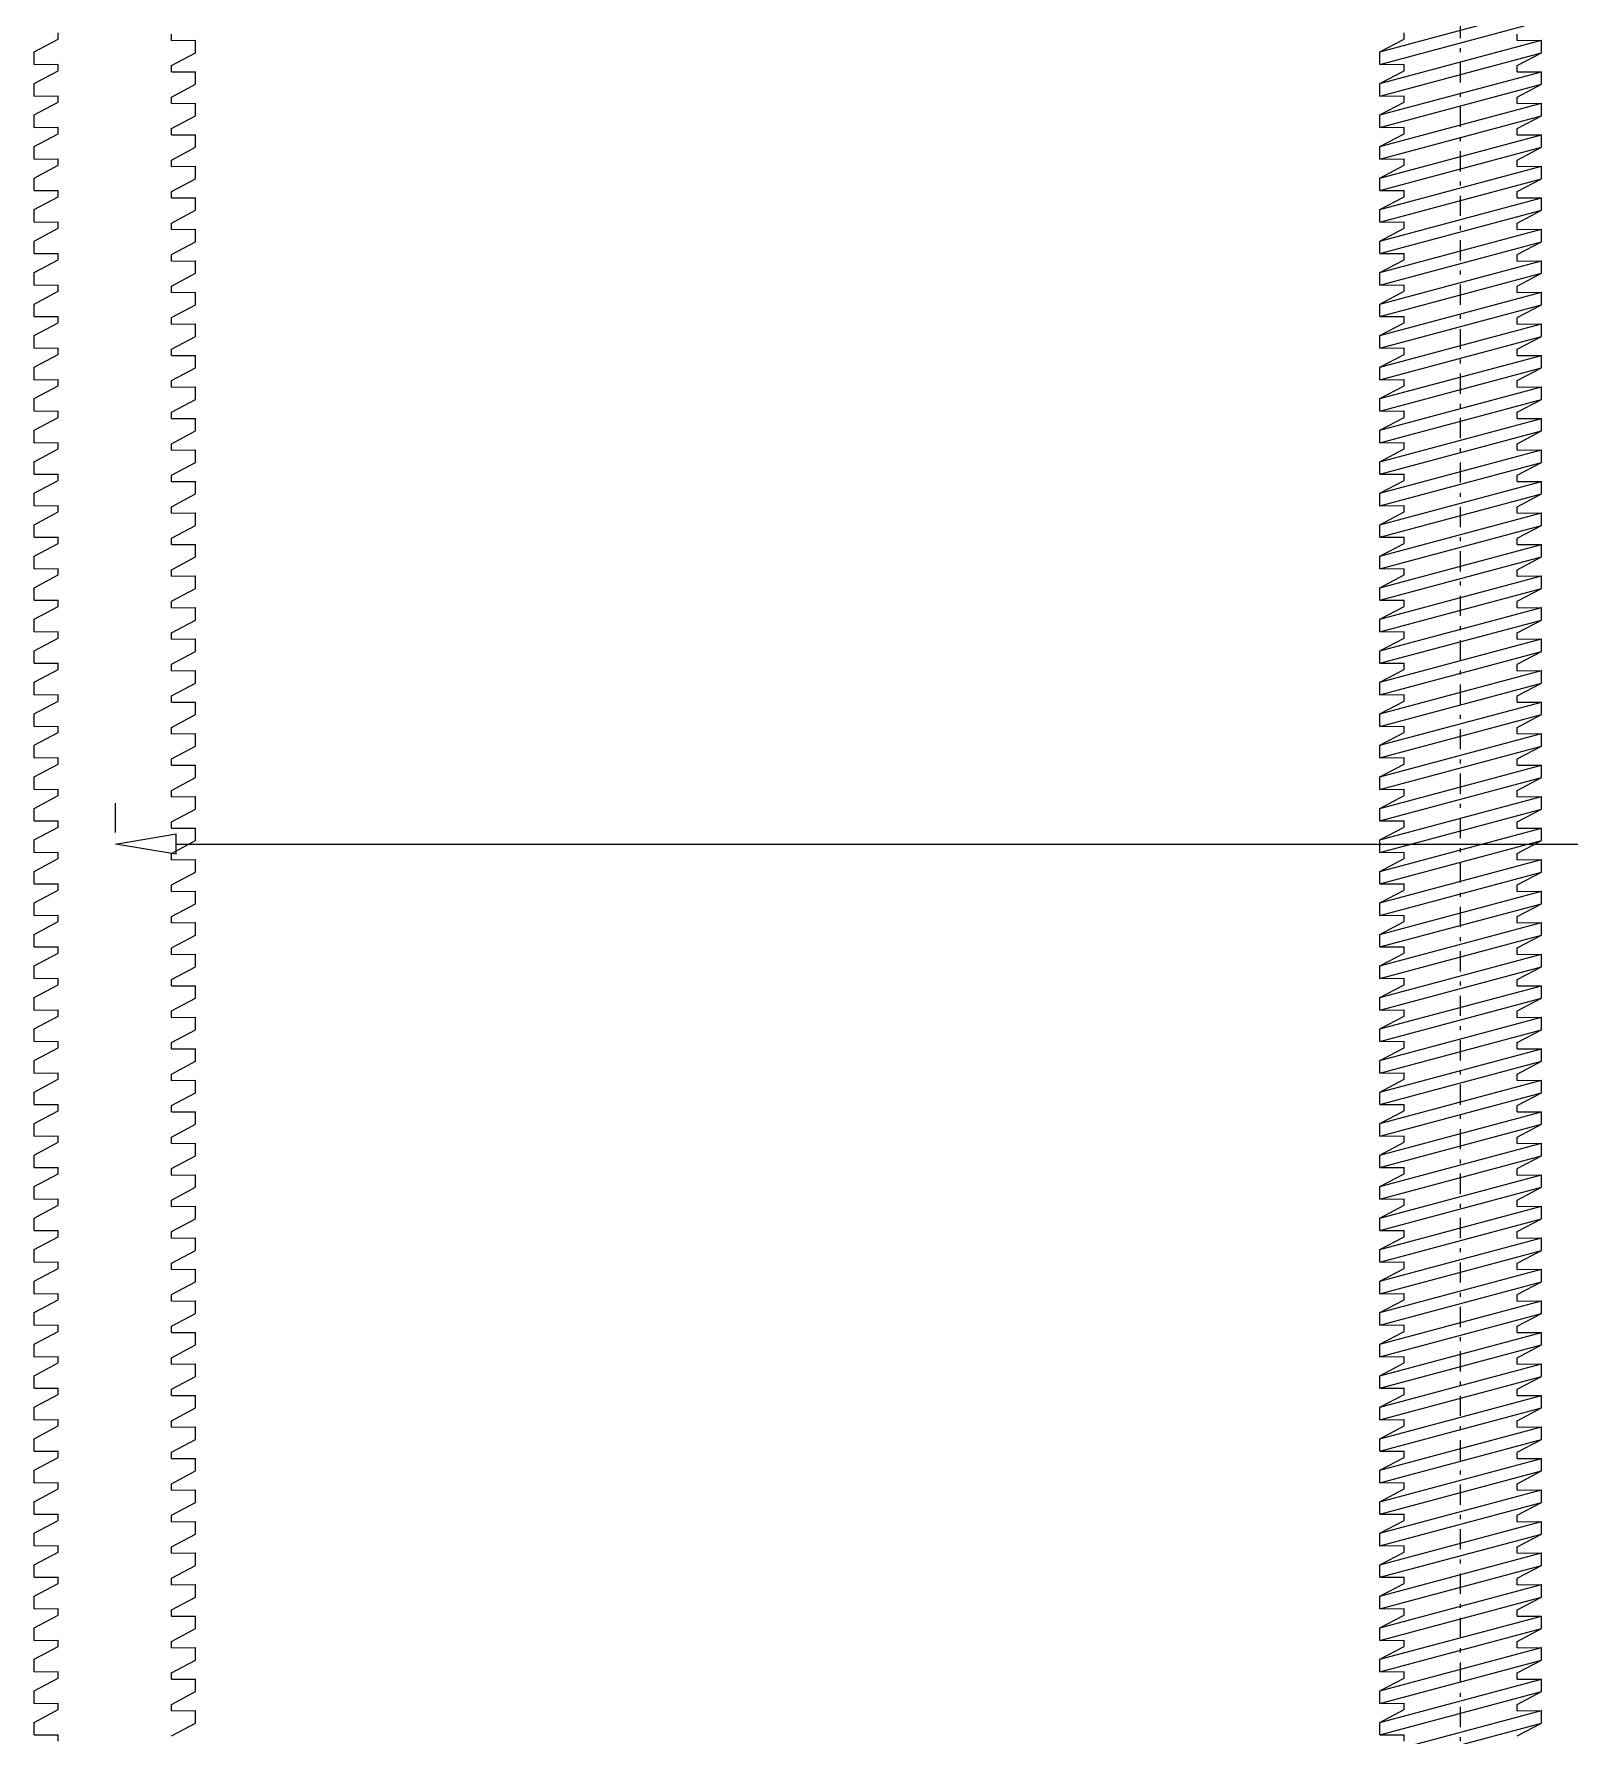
# Model space of a CAD drawing. Header units: metres. Extents: x -50 to 791, y -689 to 584.
# Drawn here: x 325.27 to 363.29, y 456.9 to 499.02 of the extents above; entities that cross this region are included whole.
import ezdxf

# ---------------------------------------------------------------- set-up
doc = ezdxf.new("R2010")
doc.units = ezdxf.units.M
doc.header["$MEASUREMENT"] = 0
doc.linetypes.add('DASHDOT', pattern=[1, 0.5, -0.25, 0, -0.25])

# ---------------------------------------------------------------- blocks, each defined once
blk = doc.blocks.new('_ClosedBlank')
at = {"color": 0, "linetype": 'ByBlock', "lineweight": -2}
for p, q in [((-1, 0.167), (0, 0)), ((-1, 0.167), (-1, -0.167)), ((0, 0), (-1, -0.167))]:
    blk.add_line(p, q, dxfattribs=at)

msp = doc.modelspace()

# ---------------------------------------------------------------- linework, layer by layer
at = {"color": 5, "linetype": 'DASHDOT'}
msp.add_line((360.580925, 226.120706), (360.580925, 574), dxfattribs=at)
at = {"color": 1}
for p, q in [((358.580925, 498.577882), (362.580925, 499.649679)), ((358.580925, 498.2673), (362.580925, 499.339096)), ((325.274012, 498.577882), (325.874012, 498.893943)), ((325.874012, 498.893943), (325.874012, 499.049235)), ((328.674012, 498.864201), (328.674012, 499.019493)), ((328.674012, 498.864201), (329.274012, 498.869679)), ((329.274012, 498.559096), (329.274012, 498.869679)), ((358.580925, 498.577882), (359.180925, 498.893943)), ((358.580925, 497.797882), (362.580925, 498.869679)), ((359.180925, 498.893943), (359.180925, 499.049235)), ((361.980925, 498.864201), (361.980925, 499.019493)), ((361.980925, 498.864201), (362.580925, 498.869679)), ((362.580925, 498.559096), (362.580925, 498.869679)), ((325.274012, 498.2673), (325.274012, 498.577882)), ((328.674012, 498.243035), (329.274012, 498.559096)), ((358.580925, 498.2673), (358.580925, 498.577882)), ((358.580925, 497.4873), (362.580925, 498.559096)), ((361.980925, 498.243035), (362.580925, 498.559096)), ((325.274012, 498.2673), (325.874012, 498.272778)), ((325.274012, 497.797882), (325.874012, 498.113943)), ((325.874012, 498.113943), (325.874012, 498.269235)), ((328.674012, 498.084201), (328.674012, 498.239493)), ((328.674012, 498.084201), (329.274012, 498.089679)), ((329.274012, 497.779096), (329.274012, 498.089679)), ((358.580925, 498.2673), (359.180925, 498.272778)), ((358.580925, 497.797882), (359.180925, 498.113943)), ((358.580925, 497.017882), (362.580925, 498.089679)), ((359.180925, 498.113943), (359.180925, 498.269235)), ((361.980925, 498.084201), (361.980925, 498.239493)), ((361.980925, 498.084201), (362.580925, 498.089679)), ((362.580925, 497.779096), (362.580925, 498.089679)), ((325.274012, 497.4873), (325.274012, 497.797882)), ((325.274012, 497.4873), (325.874012, 497.492778)), ((325.874012, 497.333943), (325.874012, 497.489235)), ((328.674012, 497.463035), (329.274012, 497.779096)), ((328.674012, 497.304201), (328.674012, 497.459493)), ((358.580925, 497.4873), (358.580925, 497.797882)), ((358.580925, 496.7073), (362.580925, 497.779096)), ((358.580925, 497.4873), (359.180925, 497.492778)), ((359.180925, 497.333943), (359.180925, 497.489235)), ((361.980925, 497.463035), (362.580925, 497.779096)), ((361.980925, 497.304201), (361.980925, 497.459493)), ((325.274012, 497.017882), (325.874012, 497.333943)), ((325.274012, 496.7073), (325.274012, 497.017882)), ((328.674012, 497.304201), (329.274012, 497.309679)), ((329.274012, 496.999096), (329.274012, 497.309679)), ((358.580925, 497.017882), (359.180925, 497.333943)), ((358.580925, 496.237882), (362.580925, 497.309679)), ((358.580925, 496.7073), (358.580925, 497.017882)), ((361.980925, 497.304201), (362.580925, 497.309679)), ((362.580925, 496.999096), (362.580925, 497.309679)), ((325.274012, 496.7073), (325.874012, 496.712778)), ((325.874012, 496.553943), (325.874012, 496.709235)), ((328.674012, 496.683035), (329.274012, 496.999096)), ((328.674012, 496.524201), (328.674012, 496.679493)), ((358.580925, 495.9273), (362.580925, 496.999096)), ((358.580925, 496.7073), (359.180925, 496.712778)), ((359.180925, 496.553943), (359.180925, 496.709235)), ((361.980925, 496.683035), (362.580925, 496.999096)), ((361.980925, 496.524201), (361.980925, 496.679493)), ((325.274012, 496.237882), (325.874012, 496.553943)), ((325.274012, 495.9273), (325.274012, 496.237882)), ((328.674012, 496.524201), (329.274012, 496.529679)), ((328.674012, 495.903035), (329.274012, 496.219096)), ((329.274012, 496.219096), (329.274012, 496.529679)), ((358.580925, 496.237882), (359.180925, 496.553943)), ((358.580925, 495.457882), (362.580925, 496.529679)), ((358.580925, 495.9273), (358.580925, 496.237882)), ((358.580925, 495.1473), (362.580925, 496.219096)), ((361.980925, 496.524201), (362.580925, 496.529679)), ((361.980925, 495.903035), (362.580925, 496.219096)), ((362.580925, 496.219096), (362.580925, 496.529679)), ((325.274012, 495.9273), (325.874012, 495.932778)), ((325.274012, 495.457882), (325.874012, 495.773943)), ((325.874012, 495.773943), (325.874012, 495.929235)), ((328.674012, 495.744201), (328.674012, 495.899493)), ((358.580925, 495.9273), (359.180925, 495.932778)), ((358.580925, 495.457882), (359.180925, 495.773943)), ((359.180925, 495.773943), (359.180925, 495.929235)), ((361.980925, 495.744201), (361.980925, 495.899493)), ((325.274012, 495.1473), (325.274012, 495.457882)), ((328.674012, 495.744201), (329.274012, 495.749679)), ((328.674012, 495.123035), (329.274012, 495.439096)), ((329.274012, 495.439096), (329.274012, 495.749679)), ((358.580925, 494.677882), (362.580925, 495.749679)), ((358.580925, 495.1473), (358.580925, 495.457882)), ((358.580925, 494.3673), (362.580925, 495.439096)), ((361.980925, 495.744201), (362.580925, 495.749679)), ((361.980925, 495.123035), (362.580925, 495.439096)), ((362.580925, 495.439096), (362.580925, 495.749679)), ((325.274012, 495.1473), (325.874012, 495.152778)), ((325.274012, 494.677882), (325.874012, 494.993943)), ((325.874012, 494.993943), (325.874012, 495.149235)), ((328.674012, 494.964201), (328.674012, 495.119493)), ((328.674012, 494.964201), (329.274012, 494.969679)), ((329.274012, 494.659096), (329.274012, 494.969679)), ((358.580925, 495.1473), (359.180925, 495.152778)), ((358.580925, 494.677882), (359.180925, 494.993943)), ((358.580925, 493.897882), (362.580925, 494.969679)), ((359.180925, 494.993943), (359.180925, 495.149235)), ((361.980925, 494.964201), (361.980925, 495.119493)), ((361.980925, 494.964201), (362.580925, 494.969679)), ((362.580925, 494.659096), (362.580925, 494.969679)), ((325.274012, 494.3673), (325.274012, 494.677882)), ((328.674012, 494.343035), (329.274012, 494.659096)), ((358.580925, 494.3673), (358.580925, 494.677882)), ((358.580925, 493.5873), (362.580925, 494.659096)), ((361.980925, 494.343035), (362.580925, 494.659096)), ((325.274012, 494.3673), (325.874012, 494.372778)), ((325.274012, 493.897882), (325.874012, 494.213943)), ((325.874012, 494.213943), (325.874012, 494.369235)), ((328.674012, 494.184201), (328.674012, 494.339493)), ((328.674012, 494.184201), (329.274012, 494.189679)), ((329.274012, 493.879096), (329.274012, 494.189679)), ((358.580925, 494.3673), (359.180925, 494.372778)), ((358.580925, 493.897882), (359.180925, 494.213943)), ((358.580925, 493.117882), (362.580925, 494.189679)), ((359.180925, 494.213943), (359.180925, 494.369235)), ((361.980925, 494.184201), (361.980925, 494.339493)), ((361.980925, 494.184201), (362.580925, 494.189679)), ((362.580925, 493.879096), (362.580925, 494.189679)), ((325.274012, 493.5873), (325.274012, 493.897882)), ((328.674012, 493.563035), (329.274012, 493.879096)), ((358.580925, 493.5873), (358.580925, 493.897882)), ((358.580925, 492.8073), (362.580925, 493.879096)), ((361.980925, 493.563035), (362.580925, 493.879096)), ((325.274012, 493.5873), (325.874012, 493.592778)), ((325.274012, 493.117882), (325.874012, 493.433943)), ((325.874012, 493.433943), (325.874012, 493.589235)), ((328.674012, 493.404201), (328.674012, 493.559493)), ((328.674012, 493.404201), (329.274012, 493.409679)), ((329.274012, 493.099096), (329.274012, 493.409679)), ((358.580925, 493.5873), (359.180925, 493.592778)), ((358.580925, 493.117882), (359.180925, 493.433943)), ((358.580925, 492.337882), (362.580925, 493.409679)), ((359.180925, 493.433943), (359.180925, 493.589235)), ((361.980925, 493.404201), (361.980925, 493.559493)), ((361.980925, 493.404201), (362.580925, 493.409679)), ((362.580925, 493.099096), (362.580925, 493.409679)), ((325.274012, 492.8073), (325.274012, 493.117882)), ((325.274012, 492.8073), (325.874012, 492.812778)), ((325.874012, 492.653943), (325.874012, 492.809235)), ((328.674012, 492.783035), (329.274012, 493.099096)), ((358.580925, 492.8073), (358.580925, 493.117882)), ((358.580925, 492.0273), (362.580925, 493.099096)), ((358.580925, 492.8073), (359.180925, 492.812778)), ((359.180925, 492.653943), (359.180925, 492.809235)), ((361.980925, 492.783035), (362.580925, 493.099096)), ((325.274012, 492.337882), (325.874012, 492.653943)), ((328.674012, 492.624201), (328.674012, 492.779493)), ((328.674012, 492.624201), (329.274012, 492.629679)), ((329.274012, 492.319096), (329.274012, 492.629679)), ((358.580925, 492.337882), (359.180925, 492.653943)), ((358.580925, 491.557882), (362.580925, 492.629679)), ((361.980925, 492.624201), (361.980925, 492.779493)), ((361.980925, 492.624201), (362.580925, 492.629679)), ((362.580925, 492.319096), (362.580925, 492.629679)), ((325.274012, 492.0273), (325.274012, 492.337882)), ((325.274012, 492.0273), (325.874012, 492.032778)), ((325.874012, 491.873943), (325.874012, 492.029235)), ((328.674012, 492.003035), (329.274012, 492.319096)), ((328.674012, 491.844201), (328.674012, 491.999493)), ((358.580925, 492.0273), (358.580925, 492.337882)), ((358.580925, 491.2473), (362.580925, 492.319096)), ((358.580925, 492.0273), (359.180925, 492.032778)), ((359.180925, 491.873943), (359.180925, 492.029235)), ((361.980925, 492.003035), (362.580925, 492.319096)), ((361.980925, 491.844201), (361.980925, 491.999493)), ((325.274012, 491.557882), (325.874012, 491.873943)), ((325.274012, 491.2473), (325.274012, 491.557882)), ((328.674012, 491.844201), (329.274012, 491.849679)), ((329.274012, 491.539096), (329.274012, 491.849679)), ((358.580925, 491.557882), (359.180925, 491.873943)), ((358.580925, 490.777882), (362.580925, 491.849679)), ((358.580925, 491.2473), (358.580925, 491.557882)), ((361.980925, 491.844201), (362.580925, 491.849679)), ((362.580925, 491.539096), (362.580925, 491.849679)), ((325.274012, 491.2473), (325.874012, 491.252778)), ((325.874012, 491.093943), (325.874012, 491.249235)), ((328.674012, 491.223035), (329.274012, 491.539096)), ((328.674012, 491.064201), (328.674012, 491.219493)), ((358.580925, 490.4673), (362.580925, 491.539096)), ((358.580925, 491.2473), (359.180925, 491.252778)), ((359.180925, 491.093943), (359.180925, 491.249235)), ((361.980925, 491.223035), (362.580925, 491.539096)), ((361.980925, 491.064201), (361.980925, 491.219493)), ((325.274012, 490.777882), (325.874012, 491.093943)), ((325.274012, 490.4673), (325.274012, 490.777882)), ((328.674012, 491.064201), (329.274012, 491.069679)), ((328.674012, 490.443035), (329.274012, 490.759096)), ((329.274012, 490.759096), (329.274012, 491.069679)), ((358.580925, 490.777882), (359.180925, 491.093943)), ((358.580925, 489.997882), (362.580925, 491.069679)), ((358.580925, 490.4673), (358.580925, 490.777882)), ((358.580925, 489.6873), (362.580925, 490.759096)), ((361.980925, 491.064201), (362.580925, 491.069679)), ((361.980925, 490.443035), (362.580925, 490.759096)), ((362.580925, 490.759096), (362.580925, 491.069679)), ((325.274012, 490.4673), (325.874012, 490.472778)), ((325.274012, 489.997882), (325.874012, 490.313943)), ((325.874012, 490.313943), (325.874012, 490.469235)), ((328.674012, 490.284201), (328.674012, 490.439493)), ((328.674012, 490.284201), (329.274012, 490.289679)), ((329.274012, 489.979096), (329.274012, 490.289679)), ((358.580925, 490.4673), (359.180925, 490.472778)), ((358.580925, 489.997882), (359.180925, 490.313943)), ((358.580925, 489.217882), (362.580925, 490.289679)), ((359.180925, 490.313943), (359.180925, 490.469235)), ((361.980925, 490.284201), (361.980925, 490.439493)), ((361.980925, 490.284201), (362.580925, 490.289679)), ((362.580925, 489.979096), (362.580925, 490.289679)), ((325.274012, 489.6873), (325.274012, 489.997882)), ((328.674012, 489.663035), (329.274012, 489.979096)), ((358.580925, 489.6873), (358.580925, 489.997882)), ((358.580925, 488.9073), (362.580925, 489.979096)), ((361.980925, 489.663035), (362.580925, 489.979096)), ((325.274012, 489.6873), (325.874012, 489.692778)), ((325.274012, 489.217882), (325.874012, 489.533943)), ((325.874012, 489.533943), (325.874012, 489.689235)), ((328.674012, 489.504201), (328.674012, 489.659493)), ((328.674012, 489.504201), (329.274012, 489.509679)), ((329.274012, 489.199096), (329.274012, 489.509679)), ((358.580925, 489.6873), (359.180925, 489.692778)), ((358.580925, 489.217882), (359.180925, 489.533943)), ((358.580925, 488.437882), (362.580925, 489.509679)), ((359.180925, 489.533943), (359.180925, 489.689235)), ((361.980925, 489.504201), (361.980925, 489.659493)), ((361.980925, 489.504201), (362.580925, 489.509679)), ((362.580925, 489.199096), (362.580925, 489.509679)), ((325.274012, 488.9073), (325.274012, 489.217882)), ((328.674012, 488.883035), (329.274012, 489.199096)), ((358.580925, 488.9073), (358.580925, 489.217882)), ((358.580925, 488.1273), (362.580925, 489.199096)), ((361.980925, 488.883035), (362.580925, 489.199096)), ((325.274012, 488.9073), (325.874012, 488.912778)), ((325.274012, 488.437882), (325.874012, 488.753943)), ((325.874012, 488.753943), (325.874012, 488.909235)), ((328.674012, 488.724201), (328.674012, 488.879493)), ((328.674012, 488.724201), (329.274012, 488.729679)), ((329.274012, 488.419096), (329.274012, 488.729679)), ((358.580925, 488.9073), (359.180925, 488.912778)), ((358.580925, 488.437882), (359.180925, 488.753943)), ((358.580925, 487.657882), (362.580925, 488.729679)), ((359.180925, 488.753943), (359.180925, 488.909235)), ((361.980925, 488.724201), (361.980925, 488.879493)), ((361.980925, 488.724201), (362.580925, 488.729679)), ((362.580925, 488.419096), (362.580925, 488.729679)), ((325.274012, 488.1273), (325.274012, 488.437882)), ((328.674012, 488.103035), (329.274012, 488.419096)), ((358.580925, 488.1273), (358.580925, 488.437882)), ((358.580925, 487.3473), (362.580925, 488.419096)), ((361.980925, 488.103035), (362.580925, 488.419096)), ((325.274012, 488.1273), (325.874012, 488.132778)), ((325.274012, 487.657882), (325.874012, 487.973943)), ((325.874012, 487.973943), (325.874012, 488.129235)), ((328.674012, 487.944201), (328.674012, 488.099493)), ((328.674012, 487.944201), (329.274012, 487.949679)), ((329.274012, 487.639096), (329.274012, 487.949679)), ((358.580925, 488.1273), (359.180925, 488.132778)), ((358.580925, 487.657882), (359.180925, 487.973943)), ((358.580925, 486.877882), (362.580925, 487.949679)), ((359.180925, 487.973943), (359.180925, 488.129235)), ((361.980925, 487.944201), (361.980925, 488.099493)), ((361.980925, 487.944201), (362.580925, 487.949679)), ((362.580925, 487.639096), (362.580925, 487.949679)), ((325.274012, 487.3473), (325.274012, 487.657882)), ((325.274012, 487.3473), (325.874012, 487.352778)), ((325.874012, 487.193943), (325.874012, 487.349235)), ((328.674012, 487.323035), (329.274012, 487.639096)), ((358.580925, 487.3473), (358.580925, 487.657882)), ((358.580925, 486.5673), (362.580925, 487.639096)), ((358.580925, 487.3473), (359.180925, 487.352778)), ((359.180925, 487.193943), (359.180925, 487.349235)), ((361.980925, 487.323035), (362.580925, 487.639096)), ((325.274012, 486.877882), (325.874012, 487.193943)), ((328.674012, 487.164201), (328.674012, 487.319493)), ((328.674012, 487.164201), (329.274012, 487.169679)), ((329.274012, 486.859096), (329.274012, 487.169679)), ((358.580925, 486.877882), (359.180925, 487.193943)), ((358.580925, 486.097882), (362.580925, 487.169679)), ((361.980925, 487.164201), (361.980925, 487.319493)), ((361.980925, 487.164201), (362.580925, 487.169679)), ((362.580925, 486.859096), (362.580925, 487.169679)), ((325.274012, 486.5673), (325.274012, 486.877882)), ((325.274012, 486.5673), (325.874012, 486.572778)), ((325.874012, 486.413943), (325.874012, 486.569235)), ((328.674012, 486.543035), (329.274012, 486.859096)), ((328.674012, 486.384201), (328.674012, 486.539493)), ((358.580925, 486.5673), (358.580925, 486.877882)), ((358.580925, 485.7873), (362.580925, 486.859096)), ((358.580925, 486.5673), (359.180925, 486.572778)), ((359.180925, 486.413943), (359.180925, 486.569235)), ((361.980925, 486.543035), (362.580925, 486.859096)), ((361.980925, 486.384201), (361.980925, 486.539493)), ((325.274012, 486.097882), (325.874012, 486.413943)), ((325.274012, 485.7873), (325.274012, 486.097882)), ((328.674012, 486.384201), (329.274012, 486.389679)), ((328.674012, 485.763035), (329.274012, 486.079096)), ((329.274012, 486.079096), (329.274012, 486.389679)), ((358.580925, 486.097882), (359.180925, 486.413943)), ((358.580925, 485.317882), (362.580925, 486.389679)), ((358.580925, 485.7873), (358.580925, 486.097882)), ((358.580925, 485.0073), (362.580925, 486.079096)), ((361.980925, 486.384201), (362.580925, 486.389679)), ((361.980925, 485.763035), (362.580925, 486.079096)), ((362.580925, 486.079096), (362.580925, 486.389679)), ((325.274012, 485.7873), (325.874012, 485.792778)), ((325.874012, 485.633943), (325.874012, 485.789235)), ((328.674012, 485.604201), (328.674012, 485.759493)), ((358.580925, 485.7873), (359.180925, 485.792778)), ((359.180925, 485.633943), (359.180925, 485.789235)), ((361.980925, 485.604201), (361.980925, 485.759493)), ((325.274012, 485.317882), (325.874012, 485.633943)), ((325.274012, 485.0073), (325.274012, 485.317882)), ((328.674012, 485.604201), (329.274012, 485.609679)), ((328.674012, 484.983035), (329.274012, 485.299096)), ((329.274012, 485.299096), (329.274012, 485.609679)), ((358.580925, 485.317882), (359.180925, 485.633943)), ((358.580925, 484.537882), (362.580925, 485.609679)), ((358.580925, 485.0073), (358.580925, 485.317882)), ((358.580925, 484.2273), (362.580925, 485.299096)), ((361.980925, 485.604201), (362.580925, 485.609679)), ((361.980925, 484.983035), (362.580925, 485.299096)), ((362.580925, 485.299096), (362.580925, 485.609679)), ((325.274012, 485.0073), (325.874012, 485.012778)), ((325.274012, 484.537882), (325.874012, 484.853943)), ((325.874012, 484.853943), (325.874012, 485.009235)), ((328.674012, 484.824201), (328.674012, 484.979493)), ((328.674012, 484.824201), (329.274012, 484.829679)), ((329.274012, 484.519096), (329.274012, 484.829679)), ((358.580925, 485.0073), (359.180925, 485.012778)), ((358.580925, 484.537882), (359.180925, 484.853943)), ((358.580925, 483.757882), (362.580925, 484.829679)), ((359.180925, 484.853943), (359.180925, 485.009235)), ((361.980925, 484.824201), (361.980925, 484.979493)), ((361.980925, 484.824201), (362.580925, 484.829679)), ((362.580925, 484.519096), (362.580925, 484.829679)), ((325.274012, 484.2273), (325.274012, 484.537882)), ((328.674012, 484.203035), (329.274012, 484.519096)), ((358.580925, 484.2273), (358.580925, 484.537882)), ((358.580925, 483.4473), (362.580925, 484.519096)), ((361.980925, 484.203035), (362.580925, 484.519096)), ((325.274012, 484.2273), (325.874012, 484.232778)), ((325.274012, 483.757882), (325.874012, 484.073943)), ((325.874012, 484.073943), (325.874012, 484.229235)), ((328.674012, 484.044201), (328.674012, 484.199493)), ((328.674012, 484.044201), (329.274012, 484.049679)), ((329.274012, 483.739096), (329.274012, 484.049679)), ((358.580925, 484.2273), (359.180925, 484.232778)), ((358.580925, 483.757882), (359.180925, 484.073943)), ((358.580925, 482.977882), (362.580925, 484.049679)), ((359.180925, 484.073943), (359.180925, 484.229235)), ((361.980925, 484.044201), (361.980925, 484.199493)), ((361.980925, 484.044201), (362.580925, 484.049679)), ((362.580925, 483.739096), (362.580925, 484.049679)), ((325.274012, 483.4473), (325.274012, 483.757882)), ((328.674012, 483.423035), (329.274012, 483.739096)), ((358.580925, 483.4473), (358.580925, 483.757882)), ((358.580925, 482.6673), (362.580925, 483.739096)), ((361.980925, 483.423035), (362.580925, 483.739096)), ((325.274012, 483.4473), (325.874012, 483.452778)), ((325.274012, 482.977882), (325.874012, 483.293943)), ((325.874012, 483.293943), (325.874012, 483.449235)), ((328.674012, 483.264201), (328.674012, 483.419493)), ((328.674012, 483.264201), (329.274012, 483.269679)), ((329.274012, 482.959096), (329.274012, 483.269679)), ((358.580925, 483.4473), (359.180925, 483.452778)), ((358.580925, 482.977882), (359.180925, 483.293943)), ((358.580925, 482.197882), (362.580925, 483.269679)), ((359.180925, 483.293943), (359.180925, 483.449235)), ((361.980925, 483.264201), (361.980925, 483.419493)), ((361.980925, 483.264201), (362.580925, 483.269679)), ((362.580925, 482.959096), (362.580925, 483.269679)), ((325.274012, 482.6673), (325.274012, 482.977882)), ((328.674012, 482.643035), (329.274012, 482.959096)), ((358.580925, 482.6673), (358.580925, 482.977882)), ((358.580925, 481.8873), (362.580925, 482.959096)), ((361.980925, 482.643035), (362.580925, 482.959096)), ((325.274012, 482.6673), (325.874012, 482.672778)), ((325.274012, 482.197882), (325.874012, 482.513943)), ((325.874012, 482.513943), (325.874012, 482.669235)), ((328.674012, 482.484201), (328.674012, 482.639493)), ((328.674012, 482.484201), (329.274012, 482.489679)), ((329.274012, 482.179096), (329.274012, 482.489679)), ((358.580925, 482.6673), (359.180925, 482.672778)), ((358.580925, 482.197882), (359.180925, 482.513943)), ((358.580925, 481.417882), (362.580925, 482.489679)), ((359.180925, 482.513943), (359.180925, 482.669235)), ((361.980925, 482.484201), (361.980925, 482.639493)), ((361.980925, 482.484201), (362.580925, 482.489679)), ((362.580925, 482.179096), (362.580925, 482.489679)), ((325.274012, 481.8873), (325.274012, 482.197882)), ((325.274012, 481.8873), (325.874012, 481.892778)), ((325.874012, 481.733943), (325.874012, 481.889235)), ((328.674012, 481.863035), (329.274012, 482.179096)), ((328.674012, 481.704201), (328.674012, 481.859493)), ((358.580925, 481.8873), (358.580925, 482.197882)), ((358.580925, 481.1073), (362.580925, 482.179096)), ((358.580925, 481.8873), (359.180925, 481.892778)), ((359.180925, 481.733943), (359.180925, 481.889235)), ((361.980925, 481.863035), (362.580925, 482.179096)), ((361.980925, 481.704201), (361.980925, 481.859493)), ((325.274012, 481.417882), (325.874012, 481.733943)), ((328.674012, 481.704201), (329.274012, 481.709679)), ((329.274012, 481.399096), (329.274012, 481.709679)), ((358.580925, 481.417882), (359.180925, 481.733943)), ((358.580925, 480.637882), (362.580925, 481.709679)), ((361.980925, 481.704201), (362.580925, 481.709679)), ((362.580925, 481.399096), (362.580925, 481.709679)), ((325.274012, 481.1073), (325.274012, 481.417882)), ((325.274012, 481.1073), (325.874012, 481.112778)), ((325.874012, 480.953943), (325.874012, 481.109235)), ((328.674012, 481.083035), (329.274012, 481.399096)), ((328.674012, 480.924201), (328.674012, 481.079493)), ((358.580925, 481.1073), (358.580925, 481.417882)), ((358.580925, 480.3273), (362.580925, 481.399096)), ((358.580925, 481.1073), (359.180925, 481.112778)), ((359.180925, 480.953943), (359.180925, 481.109235)), ((361.980925, 481.083035), (362.580925, 481.399096)), ((361.980925, 480.924201), (361.980925, 481.079493)), ((325.274012, 480.637882), (325.874012, 480.953943)), ((325.274012, 480.3273), (325.274012, 480.637882)), ((328.674012, 480.924201), (329.274012, 480.929679)), ((328.674012, 480.303035), (329.274012, 480.619096)), ((329.274012, 480.619096), (329.274012, 480.929679)), ((358.580925, 480.637882), (359.180925, 480.953943)), ((358.580925, 479.857882), (362.580925, 480.929679)), ((358.580925, 480.3273), (358.580925, 480.637882)), ((358.580925, 479.5473), (362.580925, 480.619096)), ((361.980925, 480.924201), (362.580925, 480.929679)), ((361.980925, 480.303035), (362.580925, 480.619096)), ((362.580925, 480.619096), (362.580925, 480.929679)), ((325.274012, 480.3273), (325.874012, 480.332778)), ((325.274012, 479.857882), (325.874012, 480.173943)), ((325.874012, 480.173943), (325.874012, 480.329235)), ((328.674012, 480.144201), (328.674012, 480.299493)), ((358.580925, 480.3273), (359.180925, 480.332778)), ((358.580925, 479.857882), (359.180925, 480.173943)), ((359.180925, 480.173943), (359.180925, 480.329235)), ((361.980925, 480.144201), (361.980925, 480.299493)), ((325.274012, 479.5473), (325.274012, 479.857882)), ((328.674012, 480.144201), (329.274012, 480.149679)), ((328.674012, 479.523035), (329.274012, 479.839096)), ((329.274012, 479.839096), (329.274012, 480.149679)), ((358.580925, 479.077882), (362.580925, 480.149679)), ((358.580925, 479.5473), (358.580925, 479.857882)), ((358.580925, 478.7673), (362.580925, 479.839096)), ((361.980925, 480.144201), (362.580925, 480.149679)), ((361.980925, 479.523035), (362.580925, 479.839096)), ((362.580925, 479.839096), (362.580925, 480.149679)), ((325.274012, 479.5473), (325.874012, 479.552778)), ((325.274012, 479.077882), (325.874012, 479.393943)), ((325.874012, 479.393943), (325.874012, 479.549235)), ((328.674012, 479.364201), (328.674012, 479.519493)), ((328.674012, 479.364201), (329.274012, 479.369679)), ((329.274012, 479.059096), (329.274012, 479.369679)), ((358.580925, 479.5473), (359.180925, 479.552778)), ((358.580925, 479.077882), (359.180925, 479.393943)), ((358.580925, 478.297882), (362.580925, 479.369679)), ((359.180925, 479.393943), (359.180925, 479.549235)), ((361.980925, 479.364201), (361.980925, 479.519493)), ((361.980925, 479.364201), (362.580925, 479.369679)), ((362.580925, 479.059096), (362.580925, 479.369679)), ((325.274012, 478.7673), (325.274012, 479.077882)), ((328.674012, 478.743035), (329.274012, 479.059096)), ((358.580925, 478.7673), (358.580925, 479.077882)), ((358.580925, 477.9873), (362.580925, 479.059096)), ((361.980925, 478.743035), (362.580925, 479.059096)), ((325.274012, 478.7673), (325.874012, 478.772778)), ((325.274012, 478.297882), (325.874012, 478.613943)), ((325.874012, 478.613943), (325.874012, 478.769235)), ((328.674012, 478.584201), (328.674012, 478.739493)), ((328.674012, 478.584201), (329.274012, 478.589679)), ((329.274012, 478.279096), (329.274012, 478.589679)), ((358.580925, 478.7673), (359.180925, 478.772778)), ((358.580925, 478.297882), (359.180925, 478.613943)), ((358.580925, 477.517882), (362.580925, 478.589679)), ((359.180925, 478.613943), (359.180925, 478.769235)), ((361.980925, 478.584201), (361.980925, 478.739493)), ((361.980925, 478.584201), (362.580925, 478.589679)), ((362.580925, 478.279096), (362.580925, 478.589679)), ((325.274012, 477.9873), (325.274012, 478.297882)), ((328.674012, 477.963035), (329.274012, 478.279096)), ((358.580925, 477.9873), (358.580925, 478.297882)), ((358.580925, 477.2073), (362.580925, 478.279096)), ((361.980925, 477.963035), (362.580925, 478.279096)), ((325.274012, 477.9873), (325.874012, 477.992778)), ((325.274012, 477.517882), (325.874012, 477.833943)), ((325.874012, 477.833943), (325.874012, 477.989235)), ((328.674012, 477.804201), (328.674012, 477.959493)), ((328.674012, 477.804201), (329.274012, 477.809679)), ((329.274012, 477.499096), (329.274012, 477.809679)), ((358.580925, 477.9873), (359.180925, 477.992778)), ((358.580925, 477.517882), (359.180925, 477.833943)), ((358.580925, 476.737882), (362.580925, 477.809679)), ((359.180925, 477.833943), (359.180925, 477.989235)), ((361.980925, 477.804201), (361.980925, 477.959493)), ((361.980925, 477.804201), (362.580925, 477.809679)), ((362.580925, 477.499096), (362.580925, 477.809679)), ((325.274012, 477.2073), (325.274012, 477.517882)), ((328.674012, 477.183035), (329.274012, 477.499096)), ((358.580925, 477.2073), (358.580925, 477.517882)), ((358.580925, 476.4273), (362.580925, 477.499096)), ((361.980925, 477.183035), (362.580925, 477.499096)), ((325.274012, 477.2073), (325.874012, 477.212778)), ((325.274012, 476.737882), (325.874012, 477.053943)), ((325.874012, 477.053943), (325.874012, 477.209235)), ((328.674012, 477.024201), (328.674012, 477.179493)), ((328.674012, 477.024201), (329.274012, 477.029679)), ((329.274012, 476.719096), (329.274012, 477.029679)), ((358.580925, 477.2073), (359.180925, 477.212778)), ((358.580925, 476.737882), (359.180925, 477.053943)), ((358.580925, 475.957882), (362.580925, 477.029679)), ((359.180925, 477.053943), (359.180925, 477.209235)), ((361.980925, 477.024201), (361.980925, 477.179493)), ((361.980925, 477.024201), (362.580925, 477.029679)), ((362.580925, 476.719096), (362.580925, 477.029679)), ((325.274012, 476.4273), (325.274012, 476.737882)), ((325.274012, 476.4273), (325.874012, 476.432778)), ((325.874012, 476.273943), (325.874012, 476.429235)), ((328.674012, 476.403035), (329.274012, 476.719096)), ((328.674012, 476.244201), (328.674012, 476.399493)), ((358.580925, 476.4273), (358.580925, 476.737882)), ((358.580925, 475.6473), (362.580925, 476.719096)), ((358.580925, 476.4273), (359.180925, 476.432778)), ((359.180925, 476.273943), (359.180925, 476.429235)), ((361.980925, 476.403035), (362.580925, 476.719096)), ((361.980925, 476.244201), (361.980925, 476.399493)), ((325.274012, 475.957882), (325.874012, 476.273943)), ((325.274012, 475.6473), (325.274012, 475.957882)), ((328.674012, 476.244201), (329.274012, 476.249679)), ((329.274012, 475.939096), (329.274012, 476.249679)), ((358.580925, 475.957882), (359.180925, 476.273943)), ((358.580925, 475.177882), (362.580925, 476.249679)), ((358.580925, 475.6473), (358.580925, 475.957882)), ((361.980925, 476.244201), (362.580925, 476.249679)), ((362.580925, 475.939096), (362.580925, 476.249679)), ((325.274012, 475.6473), (325.874012, 475.652778)), ((325.874012, 475.493943), (325.874012, 475.649235)), ((328.674012, 475.623035), (329.274012, 475.939096)), ((328.674012, 475.464201), (328.674012, 475.619493)), ((358.580925, 474.8673), (362.580925, 475.939096)), ((358.580925, 475.6473), (359.180925, 475.652778)), ((359.180925, 475.493943), (359.180925, 475.649235)), ((361.980925, 475.623035), (362.580925, 475.939096)), ((361.980925, 475.464201), (361.980925, 475.619493)), ((325.274012, 475.177882), (325.874012, 475.493943)), ((325.274012, 474.8673), (325.274012, 475.177882)), ((328.674012, 475.464201), (329.274012, 475.469679)), ((328.674012, 474.843035), (329.274012, 475.159096)), ((329.274012, 475.159096), (329.274012, 475.469679)), ((358.580925, 475.177882), (359.180925, 475.493943)), ((358.580925, 474.397882), (362.580925, 475.469679)), ((358.580925, 474.8673), (358.580925, 475.177882)), ((358.580925, 474.0873), (362.580925, 475.159096)), ((361.980925, 475.464201), (362.580925, 475.469679)), ((361.980925, 474.843035), (362.580925, 475.159096)), ((362.580925, 475.159096), (362.580925, 475.469679)), ((325.274012, 474.8673), (325.874012, 474.872778)), ((325.274012, 474.397882), (325.874012, 474.713943)), ((325.874012, 474.713943), (325.874012, 474.869235)), ((328.674012, 474.684201), (328.674012, 474.839493)), ((358.580925, 474.8673), (359.180925, 474.872778)), ((358.580925, 474.397882), (359.180925, 474.713943)), ((359.180925, 474.713943), (359.180925, 474.869235)), ((361.980925, 474.684201), (361.980925, 474.839493)), ((325.274012, 474.0873), (325.274012, 474.397882)), ((328.674012, 474.684201), (329.274012, 474.689679)), ((328.674012, 474.063035), (329.274012, 474.379096)), ((329.274012, 474.379096), (329.274012, 474.689679)), ((358.580925, 473.617882), (362.580925, 474.689679)), ((358.580925, 474.0873), (358.580925, 474.397882)), ((358.580925, 473.3073), (362.580925, 474.379096)), ((361.980925, 474.684201), (362.580925, 474.689679)), ((361.980925, 474.063035), (362.580925, 474.379096)), ((362.580925, 474.379096), (362.580925, 474.689679)), ((325.274012, 474.0873), (325.874012, 474.092778)), ((325.274012, 473.617882), (325.874012, 473.933943)), ((325.874012, 473.933943), (325.874012, 474.089235)), ((328.674012, 473.904201), (328.674012, 474.059493)), ((328.674012, 473.904201), (329.274012, 473.909679)), ((329.274012, 473.599096), (329.274012, 473.909679)), ((358.580925, 474.0873), (359.180925, 474.092778)), ((358.580925, 473.617882), (359.180925, 473.933943)), ((358.580925, 472.837882), (362.580925, 473.909679)), ((359.180925, 473.933943), (359.180925, 474.089235)), ((361.980925, 473.904201), (361.980925, 474.059493)), ((361.980925, 473.904201), (362.580925, 473.909679)), ((362.580925, 473.599096), (362.580925, 473.909679)), ((325.274012, 473.3073), (325.274012, 473.617882)), ((328.674012, 473.283035), (329.274012, 473.599096)), ((358.580925, 473.3073), (358.580925, 473.617882)), ((358.580925, 472.5273), (362.580925, 473.599096)), ((361.980925, 473.283035), (362.580925, 473.599096)), ((325.274012, 473.3073), (325.874012, 473.312778)), ((325.274012, 472.837882), (325.874012, 473.153943)), ((325.874012, 473.153943), (325.874012, 473.309235)), ((328.674012, 473.124201), (328.674012, 473.279493)), ((328.674012, 473.124201), (329.274012, 473.129679)), ((329.274012, 472.819096), (329.274012, 473.129679)), ((358.580925, 473.3073), (359.180925, 473.312778)), ((358.580925, 472.837882), (359.180925, 473.153943)), ((358.580925, 472.057882), (362.580925, 473.129679)), ((359.180925, 473.153943), (359.180925, 473.309235)), ((361.980925, 473.124201), (361.980925, 473.279493)), ((361.980925, 473.124201), (362.580925, 473.129679)), ((362.580925, 472.819096), (362.580925, 473.129679)), ((325.274012, 472.5273), (325.274012, 472.837882)), ((328.674012, 472.503035), (329.274012, 472.819096)), ((358.580925, 472.5273), (358.580925, 472.837882)), ((358.580925, 471.7473), (362.580925, 472.819096)), ((361.980925, 472.503035), (362.580925, 472.819096)), ((325.274012, 472.5273), (325.874012, 472.532778)), ((325.274012, 472.057882), (325.874012, 472.373943)), ((325.874012, 472.373943), (325.874012, 472.529235)), ((328.674012, 472.344201), (328.674012, 472.499493)), ((328.674012, 472.344201), (329.274012, 472.349679)), ((329.274012, 472.039096), (329.274012, 472.349679)), ((358.580925, 472.5273), (359.180925, 472.532778)), ((358.580925, 472.057882), (359.180925, 472.373943)), ((358.580925, 471.277882), (362.580925, 472.349679)), ((359.180925, 472.373943), (359.180925, 472.529235)), ((361.980925, 472.344201), (361.980925, 472.499493)), ((361.980925, 472.344201), (362.580925, 472.349679)), ((362.580925, 472.039096), (362.580925, 472.349679)), ((325.274012, 471.7473), (325.274012, 472.057882)), ((325.274012, 471.7473), (325.874012, 471.752778)), ((325.874012, 471.593943), (325.874012, 471.749235)), ((328.674012, 471.723035), (329.274012, 472.039096)), ((358.580925, 471.7473), (358.580925, 472.057882)), ((358.580925, 470.9673), (362.580925, 472.039096)), ((358.580925, 471.7473), (359.180925, 471.752778)), ((359.180925, 471.593943), (359.180925, 471.749235)), ((361.980925, 471.723035), (362.580925, 472.039096)), ((325.274012, 471.277882), (325.874012, 471.593943)), ((328.674012, 471.564201), (328.674012, 471.719493)), ((328.674012, 471.564201), (329.274012, 471.569679)), ((329.274012, 471.259096), (329.274012, 471.569679)), ((358.580925, 471.277882), (359.180925, 471.593943)), ((358.580925, 470.497882), (362.580925, 471.569679)), ((361.980925, 471.564201), (361.980925, 471.719493)), ((361.980925, 471.564201), (362.580925, 471.569679)), ((362.580925, 471.259096), (362.580925, 471.569679)), ((325.274012, 470.9673), (325.274012, 471.277882)), ((325.274012, 470.9673), (325.874012, 470.972778)), ((325.874012, 470.813943), (325.874012, 470.969235)), ((328.674012, 470.943035), (329.274012, 471.259096)), ((328.674012, 470.784201), (328.674012, 470.939493)), ((358.580925, 470.9673), (358.580925, 471.277882)), ((358.580925, 470.1873), (362.580925, 471.259096)), ((358.580925, 470.9673), (359.180925, 470.972778)), ((359.180925, 470.813943), (359.180925, 470.969235)), ((361.980925, 470.943035), (362.580925, 471.259096)), ((361.980925, 470.784201), (361.980925, 470.939493)), ((325.274012, 470.497882), (325.874012, 470.813943)), ((325.274012, 470.1873), (325.274012, 470.497882)), ((328.674012, 470.784201), (329.274012, 470.789679)), ((329.274012, 470.479096), (329.274012, 470.789679)), ((358.580925, 470.497882), (359.180925, 470.813943)), ((358.580925, 469.717882), (362.580925, 470.789679)), ((358.580925, 470.1873), (358.580925, 470.497882)), ((361.980925, 470.784201), (362.580925, 470.789679)), ((362.580925, 470.479096), (362.580925, 470.789679)), ((325.274012, 470.1873), (325.874012, 470.192778)), ((325.874012, 470.033943), (325.874012, 470.189235)), ((328.674012, 470.163035), (329.274012, 470.479096)), ((328.674012, 470.004201), (328.674012, 470.159493)), ((358.580925, 469.4073), (362.580925, 470.479096)), ((358.580925, 470.1873), (359.180925, 470.192778)), ((359.180925, 470.033943), (359.180925, 470.189235)), ((361.980925, 470.163035), (362.580925, 470.479096)), ((361.980925, 470.004201), (361.980925, 470.159493)), ((325.274012, 469.717882), (325.874012, 470.033943)), ((325.274012, 469.4073), (325.274012, 469.717882)), ((328.674012, 470.004201), (329.274012, 470.009679)), ((328.674012, 469.383035), (329.274012, 469.699096)), ((329.274012, 469.699096), (329.274012, 470.009679)), ((358.580925, 469.717882), (359.180925, 470.033943)), ((358.580925, 468.937882), (362.580925, 470.009679)), ((358.580925, 469.4073), (358.580925, 469.717882)), ((358.580925, 468.6273), (362.580925, 469.699096)), ((361.980925, 470.004201), (362.580925, 470.009679)), ((361.980925, 469.383035), (362.580925, 469.699096)), ((362.580925, 469.699096), (362.580925, 470.009679)), ((325.274012, 469.4073), (325.874012, 469.412778)), ((325.274012, 468.937882), (325.874012, 469.253943)), ((325.874012, 469.253943), (325.874012, 469.409235)), ((328.674012, 469.224201), (328.674012, 469.379493)), ((328.674012, 469.224201), (329.274012, 469.229679)), ((329.274012, 468.919096), (329.274012, 469.229679)), ((358.580925, 469.4073), (359.180925, 469.412778)), ((358.580925, 468.937882), (359.180925, 469.253943)), ((358.580925, 468.157882), (362.580925, 469.229679)), ((359.180925, 469.253943), (359.180925, 469.409235)), ((361.980925, 469.224201), (361.980925, 469.379493)), ((361.980925, 469.224201), (362.580925, 469.229679)), ((362.580925, 468.919096), (362.580925, 469.229679)), ((325.274012, 468.6273), (325.274012, 468.937882)), ((328.674012, 468.603035), (329.274012, 468.919096)), ((358.580925, 468.6273), (358.580925, 468.937882)), ((358.580925, 467.8473), (362.580925, 468.919096)), ((361.980925, 468.603035), (362.580925, 468.919096)), ((325.274012, 468.6273), (325.874012, 468.632778)), ((325.274012, 468.157882), (325.874012, 468.473943)), ((325.874012, 468.473943), (325.874012, 468.629235)), ((328.674012, 468.444201), (328.674012, 468.599493)), ((328.674012, 468.444201), (329.274012, 468.449679)), ((329.274012, 468.139096), (329.274012, 468.449679)), ((358.580925, 468.6273), (359.180925, 468.632778)), ((358.580925, 468.157882), (359.180925, 468.473943)), ((358.580925, 467.377882), (362.580925, 468.449679)), ((359.180925, 468.473943), (359.180925, 468.629235)), ((361.980925, 468.444201), (361.980925, 468.599493)), ((361.980925, 468.444201), (362.580925, 468.449679)), ((362.580925, 468.139096), (362.580925, 468.449679)), ((325.274012, 467.8473), (325.274012, 468.157882)), ((328.674012, 467.823035), (329.274012, 468.139096)), ((358.580925, 467.8473), (358.580925, 468.157882)), ((358.580925, 467.0673), (362.580925, 468.139096)), ((361.980925, 467.823035), (362.580925, 468.139096)), ((325.274012, 467.8473), (325.874012, 467.852778)), ((325.274012, 467.377882), (325.874012, 467.693943)), ((325.874012, 467.693943), (325.874012, 467.849235)), ((328.674012, 467.664201), (328.674012, 467.819493)), ((328.674012, 467.664201), (329.274012, 467.669679)), ((329.274012, 467.359096), (329.274012, 467.669679)), ((358.580925, 467.8473), (359.180925, 467.852778)), ((358.580925, 467.377882), (359.180925, 467.693943)), ((358.580925, 466.597882), (362.580925, 467.669679)), ((359.180925, 467.693943), (359.180925, 467.849235)), ((361.980925, 467.664201), (361.980925, 467.819493)), ((361.980925, 467.664201), (362.580925, 467.669679)), ((362.580925, 467.359096), (362.580925, 467.669679)), ((325.274012, 467.0673), (325.274012, 467.377882)), ((328.674012, 467.043035), (329.274012, 467.359096)), ((358.580925, 467.0673), (358.580925, 467.377882)), ((358.580925, 466.2873), (362.580925, 467.359096)), ((361.980925, 467.043035), (362.580925, 467.359096)), ((325.274012, 467.0673), (325.874012, 467.072778)), ((325.274012, 466.597882), (325.874012, 466.913943)), ((325.874012, 466.913943), (325.874012, 467.069235)), ((328.674012, 466.884201), (328.674012, 467.039493)), ((328.674012, 466.884201), (329.274012, 466.889679)), ((329.274012, 466.579096), (329.274012, 466.889679)), ((358.580925, 467.0673), (359.180925, 467.072778)), ((358.580925, 466.597882), (359.180925, 466.913943)), ((358.580925, 465.817882), (362.580925, 466.889679)), ((359.180925, 466.913943), (359.180925, 467.069235)), ((361.980925, 466.884201), (361.980925, 467.039493)), ((361.980925, 466.884201), (362.580925, 466.889679)), ((362.580925, 466.579096), (362.580925, 466.889679)), ((325.274012, 466.2873), (325.274012, 466.597882)), ((325.274012, 466.2873), (325.874012, 466.292778)), ((325.874012, 466.133943), (325.874012, 466.289235)), ((328.674012, 466.263035), (329.274012, 466.579096)), ((358.580925, 466.2873), (358.580925, 466.597882)), ((358.580925, 465.5073), (362.580925, 466.579096)), ((358.580925, 466.2873), (359.180925, 466.292778)), ((359.180925, 466.133943), (359.180925, 466.289235)), ((361.980925, 466.263035), (362.580925, 466.579096)), ((325.274012, 465.817882), (325.874012, 466.133943)), ((328.674012, 466.104201), (328.674012, 466.259493)), ((328.674012, 466.104201), (329.274012, 466.109679)), ((329.274012, 465.799096), (329.274012, 466.109679)), ((358.580925, 465.817882), (359.180925, 466.133943)), ((358.580925, 465.037882), (362.580925, 466.109679)), ((361.980925, 466.104201), (361.980925, 466.259493)), ((361.980925, 466.104201), (362.580925, 466.109679)), ((362.580925, 465.799096), (362.580925, 466.109679)), ((325.274012, 465.5073), (325.274012, 465.817882)), ((325.274012, 465.5073), (325.874012, 465.512778)), ((325.874012, 465.353943), (325.874012, 465.509235)), ((328.674012, 465.483035), (329.274012, 465.799096)), ((328.674012, 465.324201), (328.674012, 465.479493)), ((358.580925, 465.5073), (358.580925, 465.817882)), ((358.580925, 464.7273), (362.580925, 465.799096)), ((358.580925, 465.5073), (359.180925, 465.512778)), ((359.180925, 465.353943), (359.180925, 465.509235)), ((361.980925, 465.483035), (362.580925, 465.799096)), ((361.980925, 465.324201), (361.980925, 465.479493)), ((325.274012, 465.037882), (325.874012, 465.353943)), ((325.274012, 464.7273), (325.274012, 465.037882)), ((328.674012, 465.324201), (329.274012, 465.329679)), ((328.674012, 464.703035), (329.274012, 465.019096)), ((329.274012, 465.019096), (329.274012, 465.329679)), ((358.580925, 465.037882), (359.180925, 465.353943)), ((358.580925, 464.257882), (362.580925, 465.329679)), ((358.580925, 464.7273), (358.580925, 465.037882)), ((358.580925, 463.9473), (362.580925, 465.019096)), ((361.980925, 465.324201), (362.580925, 465.329679)), ((361.980925, 464.703035), (362.580925, 465.019096)), ((362.580925, 465.019096), (362.580925, 465.329679)), ((325.274012, 464.7273), (325.874012, 464.732778)), ((325.874012, 464.573943), (325.874012, 464.729235)), ((328.674012, 464.544201), (328.674012, 464.699493)), ((358.580925, 464.7273), (359.180925, 464.732778)), ((359.180925, 464.573943), (359.180925, 464.729235)), ((361.980925, 464.544201), (361.980925, 464.699493)), ((325.274012, 464.257882), (325.874012, 464.573943)), ((325.274012, 463.9473), (325.274012, 464.257882)), ((328.674012, 464.544201), (329.274012, 464.549679)), ((328.674012, 463.923035), (329.274012, 464.239096)), ((329.274012, 464.239096), (329.274012, 464.549679)), ((358.580925, 464.257882), (359.180925, 464.573943)), ((358.580925, 463.477882), (362.580925, 464.549679)), ((358.580925, 463.9473), (358.580925, 464.257882)), ((358.580925, 463.1673), (362.580925, 464.239096)), ((361.980925, 464.544201), (362.580925, 464.549679)), ((361.980925, 463.923035), (362.580925, 464.239096)), ((362.580925, 464.239096), (362.580925, 464.549679)), ((325.274012, 463.9473), (325.874012, 463.952778)), ((325.274012, 463.477882), (325.874012, 463.793943)), ((325.874012, 463.793943), (325.874012, 463.949235)), ((328.674012, 463.764201), (328.674012, 463.919493)), ((328.674012, 463.764201), (329.274012, 463.769679)), ((329.274012, 463.459096), (329.274012, 463.769679)), ((358.580925, 463.9473), (359.180925, 463.952778)), ((358.580925, 463.477882), (359.180925, 463.793943)), ((358.580925, 462.697882), (362.580925, 463.769679)), ((359.180925, 463.793943), (359.180925, 463.949235)), ((361.980925, 463.764201), (361.980925, 463.919493)), ((361.980925, 463.764201), (362.580925, 463.769679)), ((362.580925, 463.459096), (362.580925, 463.769679)), ((325.274012, 463.1673), (325.274012, 463.477882)), ((328.674012, 463.143035), (329.274012, 463.459096)), ((358.580925, 463.1673), (358.580925, 463.477882)), ((358.580925, 462.3873), (362.580925, 463.459096)), ((361.980925, 463.143035), (362.580925, 463.459096)), ((325.274012, 463.1673), (325.874012, 463.172778)), ((325.274012, 462.697882), (325.874012, 463.013943)), ((325.874012, 463.013943), (325.874012, 463.169235)), ((328.674012, 462.984201), (328.674012, 463.139493)), ((328.674012, 462.984201), (329.274012, 462.989679)), ((329.274012, 462.679096), (329.274012, 462.989679)), ((358.580925, 463.1673), (359.180925, 463.172778)), ((358.580925, 462.697882), (359.180925, 463.013943)), ((358.580925, 461.917882), (362.580925, 462.989679)), ((359.180925, 463.013943), (359.180925, 463.169235)), ((361.980925, 462.984201), (361.980925, 463.139493)), ((361.980925, 462.984201), (362.580925, 462.989679)), ((362.580925, 462.679096), (362.580925, 462.989679)), ((325.274012, 462.3873), (325.274012, 462.697882)), ((328.674012, 462.363035), (329.274012, 462.679096)), ((358.580925, 462.3873), (358.580925, 462.697882)), ((358.580925, 461.6073), (362.580925, 462.679096)), ((361.980925, 462.363035), (362.580925, 462.679096)), ((325.274012, 462.3873), (325.874012, 462.392778)), ((325.274012, 461.917882), (325.874012, 462.233943)), ((325.874012, 462.233943), (325.874012, 462.389235)), ((328.674012, 462.204201), (328.674012, 462.359493)), ((328.674012, 462.204201), (329.274012, 462.209679)), ((329.274012, 461.899096), (329.274012, 462.209679)), ((358.580925, 462.3873), (359.180925, 462.392778)), ((358.580925, 461.917882), (359.180925, 462.233943)), ((358.580925, 461.137882), (362.580925, 462.209679)), ((359.180925, 462.233943), (359.180925, 462.389235)), ((361.980925, 462.204201), (361.980925, 462.359493)), ((361.980925, 462.204201), (362.580925, 462.209679)), ((362.580925, 461.899096), (362.580925, 462.209679)), ((325.274012, 461.6073), (325.274012, 461.917882)), ((328.674012, 461.583035), (329.274012, 461.899096)), ((358.580925, 461.6073), (358.580925, 461.917882)), ((358.580925, 460.8273), (362.580925, 461.899096)), ((361.980925, 461.583035), (362.580925, 461.899096)), ((325.274012, 461.6073), (325.874012, 461.612778)), ((325.274012, 461.137882), (325.874012, 461.453943)), ((325.874012, 461.453943), (325.874012, 461.609235)), ((328.674012, 461.424201), (328.674012, 461.579493)), ((328.674012, 461.424201), (329.274012, 461.429679)), ((329.274012, 461.119096), (329.274012, 461.429679)), ((358.580925, 461.6073), (359.180925, 461.612778)), ((358.580925, 461.137882), (359.180925, 461.453943)), ((358.580925, 460.357882), (362.580925, 461.429679)), ((359.180925, 461.453943), (359.180925, 461.609235)), ((361.980925, 461.424201), (361.980925, 461.579493)), ((361.980925, 461.424201), (362.580925, 461.429679)), ((362.580925, 461.119096), (362.580925, 461.429679)), ((325.274012, 460.8273), (325.274012, 461.137882)), ((325.274012, 460.8273), (325.874012, 460.832778)), ((325.874012, 460.673943), (325.874012, 460.829235)), ((328.674012, 460.803035), (329.274012, 461.119096)), ((328.674012, 460.644201), (328.674012, 460.799493)), ((358.580925, 460.8273), (358.580925, 461.137882)), ((358.580925, 460.0473), (362.580925, 461.119096)), ((358.580925, 460.8273), (359.180925, 460.832778)), ((359.180925, 460.673943), (359.180925, 460.829235)), ((361.980925, 460.803035), (362.580925, 461.119096)), ((361.980925, 460.644201), (361.980925, 460.799493)), ((325.274012, 460.357882), (325.874012, 460.673943)), ((328.674012, 460.644201), (329.274012, 460.649679)), ((329.274012, 460.339096), (329.274012, 460.649679)), ((358.580925, 460.357882), (359.180925, 460.673943)), ((358.580925, 459.577882), (362.580925, 460.649679)), ((361.980925, 460.644201), (362.580925, 460.649679)), ((362.580925, 460.339096), (362.580925, 460.649679)), ((325.274012, 460.0473), (325.274012, 460.357882)), ((325.274012, 460.0473), (325.874012, 460.052778)), ((325.874012, 459.893943), (325.874012, 460.049235)), ((328.674012, 460.023035), (329.274012, 460.339096)), ((328.674012, 459.864201), (328.674012, 460.019493)), ((358.580925, 460.0473), (358.580925, 460.357882)), ((358.580925, 459.2673), (362.580925, 460.339096)), ((358.580925, 460.0473), (359.180925, 460.052778)), ((359.180925, 459.893943), (359.180925, 460.049235)), ((361.980925, 460.023035), (362.580925, 460.339096)), ((361.980925, 459.864201), (361.980925, 460.019493)), ((325.274012, 459.577882), (325.874012, 459.893943)), ((325.274012, 459.2673), (325.274012, 459.577882)), ((328.674012, 459.864201), (329.274012, 459.869679)), ((328.674012, 459.243035), (329.274012, 459.559096)), ((329.274012, 459.559096), (329.274012, 459.869679)), ((358.580925, 459.577882), (359.180925, 459.893943)), ((358.580925, 458.797882), (362.580925, 459.869679)), ((358.580925, 459.2673), (358.580925, 459.577882)), ((358.580925, 458.4873), (362.580925, 459.559096)), ((361.980925, 459.864201), (362.580925, 459.869679)), ((361.980925, 459.243035), (362.580925, 459.559096)), ((362.580925, 459.559096), (362.580925, 459.869679)), ((325.274012, 459.2673), (325.874012, 459.272778)), ((325.274012, 458.797882), (325.874012, 459.113943)), ((325.874012, 459.113943), (325.874012, 459.269235)), ((328.674012, 459.084201), (328.674012, 459.239493)), ((358.580925, 459.2673), (359.180925, 459.272778)), ((358.580925, 458.797882), (359.180925, 459.113943)), ((359.180925, 459.113943), (359.180925, 459.269235)), ((361.980925, 459.084201), (361.980925, 459.239493)), ((325.274012, 458.4873), (325.274012, 458.797882)), ((328.674012, 459.084201), (329.274012, 459.089679)), ((328.674012, 458.463035), (329.274012, 458.779096)), ((329.274012, 458.779096), (329.274012, 459.089679)), ((358.580925, 458.017882), (362.580925, 459.089679)), ((358.580925, 458.4873), (358.580925, 458.797882)), ((358.580925, 457.7073), (362.580925, 458.779096)), ((361.980925, 459.084201), (362.580925, 459.089679)), ((361.980925, 458.463035), (362.580925, 458.779096)), ((362.580925, 458.779096), (362.580925, 459.089679)), ((325.274012, 458.4873), (325.874012, 458.492778)), ((325.274012, 458.017882), (325.874012, 458.333943)), ((325.874012, 458.333943), (325.874012, 458.489235)), ((328.674012, 458.304201), (328.674012, 458.459493)), ((328.674012, 458.304201), (329.274012, 458.309679)), ((329.274012, 457.999096), (329.274012, 458.309679)), ((358.580925, 458.4873), (359.180925, 458.492778)), ((358.580925, 458.017882), (359.180925, 458.333943)), ((358.580925, 457.237882), (362.580925, 458.309679)), ((359.180925, 458.333943), (359.180925, 458.489235)), ((361.980925, 458.304201), (361.980925, 458.459493)), ((361.980925, 458.304201), (362.580925, 458.309679)), ((362.580925, 457.999096), (362.580925, 458.309679)), ((325.274012, 457.7073), (325.274012, 458.017882)), ((328.674012, 457.683035), (329.274012, 457.999096)), ((358.580925, 457.7073), (358.580925, 458.017882)), ((358.580925, 456.9273), (362.580925, 457.999096)), ((361.980925, 457.683035), (362.580925, 457.999096)), ((325.274012, 457.7073), (325.874012, 457.712778)), ((325.274012, 457.237882), (325.874012, 457.553943)), ((325.874012, 457.553943), (325.874012, 457.709235)), ((328.674012, 457.524201), (328.674012, 457.679493)), ((328.674012, 457.524201), (329.274012, 457.529679)), ((329.274012, 457.219096), (329.274012, 457.529679)), ((358.580925, 457.7073), (359.180925, 457.712778)), ((358.580925, 457.237882), (359.180925, 457.553943)), ((358.580925, 456.457882), (362.580925, 457.529679)), ((359.180925, 457.553943), (359.180925, 457.709235)), ((361.980925, 457.524201), (361.980925, 457.679493)), ((361.980925, 457.524201), (362.580925, 457.529679)), ((362.580925, 457.219096), (362.580925, 457.529679)), ((325.274012, 456.9273), (325.274012, 457.237882)), ((328.674012, 456.903035), (329.274012, 457.219096)), ((358.580925, 456.9273), (358.580925, 457.237882)), ((358.580925, 456.1473), (362.580925, 457.219096)), ((361.980925, 456.903035), (362.580925, 457.219096)), ((325.274012, 456.9273), (325.874012, 456.932778)), ((325.874012, 456.773943), (325.874012, 456.929235)), ((358.580925, 456.9273), (359.180925, 456.932778)), ((359.180925, 456.773943), (359.180925, 456.929235))]:
    msp.add_line(p, q, dxfattribs=at)
at = {"color": 1, "linetype": 'Continuous'}
msp.add_line((327.290555, 479.263084), (327.290555, 479.990405), dxfattribs=at)
at = {"color": 2, "linetype": 'Continuous'}
msp.add_line((328.790555, 478.975405), (392.795801, 478.975405), dxfattribs=at)

# ---------------------------------------------------------------- block references
at = {"color": 2, "linetype": 'Continuous', "xscale": 1.5, "yscale": 1.5, "zscale": 1.5, "rotation": 180}
msp.add_blockref('_ClosedBlank', (327.290555, 478.975405), dxfattribs=at)

doc.saveas('drawing.dxf')
